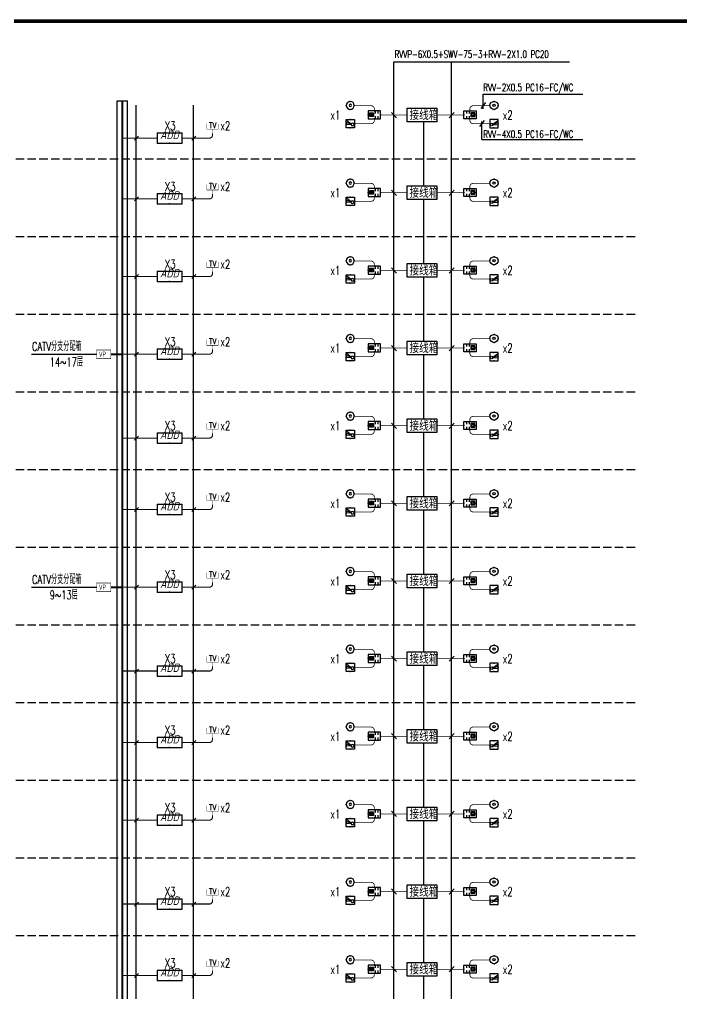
# Model space of a CAD drawing. Extents: x 115549 to 768939, y -502199 to 402497.
# Drawn here: x 197429 to 217157, y -226157 to -197153 of the extents above; entities that cross this region are included whole.
import ezdxf
from ezdxf.enums import TextEntityAlignment as Align

# ---------------------------------------------------------------- set-up
doc = ezdxf.new("R2010")
doc.units = 0
doc.header["$LTSCALE"] = 1000
doc.header["$MEASUREMENT"] = 0
doc.linetypes.add('CONTINOUS', pattern=[0])
doc.linetypes.add('DASH', pattern=[0.35, 0.25, -0.1])
for name, color, linetype in [('9#_淡显60', 9, 'Continuous'), ('AXIS', 3, 'Continuous'), ('E-CAPL-MK', 7, 'Continuous'), ('E-TEXT-PLAN-DER', 7, 'Continuous'), ('EQUIP-安防', 3, 'Continuous'), ('EQUIP-消防', 3, 'Continuous'), ('EQUIP-通讯', 3, 'Continuous'), ('PUB_SYMB', 3, 'Continuous'), ('PUB_TITLE', 4, 'Continuous'), ('SIG_TEXT', 7, 'Continuous'), ('T-CABL-R', 7, 'Continuous'), ('T-CABL-v', 7, 'Continuous'), ('T-EQUP-CCTV', 4, 'Continuous'), ('T-EQUP-DIM', 7, 'Continuous'), ('T-EQUP-SERT', 4, 'Continuous'), ('TEL_TEXT', 7, 'Continuous'), ('TH_WIRE1', 211, 'Continuous'), ('报警', 7, 'Continuous'), ('面积', 6, 'Continuous')]:
    doc.layers.add(name, color=color, linetype=linetype)
doc.layers.add('WALL', color=150, linetype='Continuous', lineweight=30)
doc.layers.add('电气', color=6, linetype='Continuous', lineweight=0)
doc.styles.add('-GBHZFSSIMPLEX', font='SIMPLEX', dxfattribs={"width": 0.7, "bigfont": 'GBHZFS'})
doc.styles.add('_GBHZFS', font='simplex.shx', dxfattribs={"width": 0.7, "bigfont": 'GBHZFS.shx'})
doc.styles.add('_SIMPLEX', font='SIMPLEX.shx', dxfattribs={"width": 0.75})
doc.styles.add('_TEL_DIM', font='SIMPLEX', dxfattribs={"width": 0.8, "height": 3.5, "bigfont": 'HZTXT'})
doc.styles.add('IDQSTYLE', font='hnsjy-07.shx', dxfattribs={"width": 0.8, "bigfont": 'hnsjy-hz.shx'})
doc.styles.get("Standard").update_dxf_attribs({"font": 'gbenor.shx', "bigfont": 'gbcbig.shx'})
doc.styles.add('霍', font='GBEITC', dxfattribs={"bigfont": 'HZTXT'})

# ---------------------------------------------------------------- blocks, each defined once
blk = doc.blocks.new('HC001117')
at = {"color": 0, "linetype": 'Continuous', "const_width": 0.2}
blk.add_lwpolyline([(-3.12, 1.88), (3.12, 1.88), (3.12, -1.88), (-3.12, -1.88)], close=True, dxfattribs=at)
at = {"color": 0, "style": 'IDQSTYLE', "width": 0.7}
blk.add_attdef('VP', (-1.62, -1.19), '', height=2.37, dxfattribs=at)
at = {"layer": 'E-TEXT-PLAN-DER', "color": 0, "style": 'IDQSTYLE', "width": 0.7}
blk.add_attdef('PSFHATT', (5.12, -1.88), '', height=2.37, dxfattribs=at)
blk = doc.blocks.new('HC001069')
at = {"layer": '9#_淡显60', "linetype": 'Continuous', "const_width": 0.2}
for points in [[(-2.5, 5), (-2.5, 2.5), (2.5, 2.5), (2.5, 5)], [(0, 2.5), (0, 0)]]:
    blk.add_lwpolyline(points, dxfattribs=at)
at = {"layer": '9#_淡显60', "style": 'IDQSTYLE', "width": 0.7}
for tag, p in [('TV', (-1.48, 2.93)), ('PSFHATT', (4.5, 0))]:
    blk.add_attdef(tag, p, '', height=2.5, dxfattribs=at)
blk = doc.blocks.new('$equip$00003080')
for p, q in [((-0.75, 0.3), (-0.75, -0.3)), ((0.75, 0.3), (-0.75, 0.3)), ((0.75, -0.3), (0.75, 0.3)), ((-0.75, -0.3), (0.75, -0.3))]:
    blk.add_line(p, q)
at = {"const_width": 0.04}
blk.add_lwpolyline([(-0.75, 0.3), (-0.75, -0.3), (0.75, -0.3), (0.75, 0.3), (-0.75, 0.3), (-0.75, -0.3)], dxfattribs=at)
for p in [(-0.75, 0), (0, 0.3), (0.75, 0), (0, -0.3)]:
    blk.add_point(p)
at = {"color": 7, "style": '_TEL_DIM'}
blk.add_attdef('$TEXT$', text='', height=0.4, dxfattribs=at).set_placement((-0.012, 0.024), align=Align.MIDDLE_CENTER)
at = {"color": 7, "style": '_TEL_DIM', "flags": 1}
for tag in ['A', 'REMARK']:
    blk.add_attdef(tag, text='', height=0.00002, dxfattribs=at).set_placement((0, 0), align=Align.MIDDLE_CENTER)
blk = doc.blocks.new('$equip$00002479')
at = {"const_width": 0.05}
blk.add_lwpolyline([(-0.3, 0, 1), (0.3, 0, 1), (-0.3, 0, 0.942883)], format="xyb", dxfattribs=at)
for radius in [0.3, 0.0841]:
    blk.add_circle((0, 0), radius)
for p in [(-0.3, 0), (0, 0.3), (0.3, 0), (0, -0.3)]:
    blk.add_point(p)
at = {"color": 7, "style": '_TEL_DIM', "flags": 1}
blk.add_attdef('A', text='', height=0.00002, dxfattribs=at).set_placement((0, 0), align=Align.MIDDLE_CENTER)
blk = doc.blocks.new('$equip$00002625')
at = {"linetype": 'Continuous'}
for p, q in [((-0.625, -0.415), (-0.625, 0.415)), ((-0.625, 0.415), (0.625, 0.415)), ((0.071, 0.129), (0.071, 0.415)), ((0.35, 0.129), (0.35, 0.415)), ((0.625, 0.415), (0.625, -0.415)), ((0.625, -0.415), (-0.625, -0.415)), ((0.071, -0.415), (0.071, -0.129)), ((0.35, -0.415), (0.35, -0.129))]:
    blk.add_line(p, q, dxfattribs=at)
for p, q in [((-0.092, 0.153), (-0.504, 0.153)), ((-0.504, 0.153), (-0.504, -0.199)), ((-0.172, 0.073), (-0.424, 0.073)), ((-0.424, 0.073), (-0.424, -0.119)), ((-0.172, -0.119), (-0.172, 0.073)), ((-0.092, -0.199), (-0.092, 0.153)), ((-0.504, -0.199), (-0.092, -0.199)), ((-0.424, -0.119), (-0.172, -0.119))]:
    blk.add_line(p, q)
at = {"const_width": 0.05}
blk.add_lwpolyline([(-0.625, 0.415), (0.625, 0.415), (0.625, -0.415), (-0.625, -0.415), (-0.625, 0.415), (0.625, 0.415)], dxfattribs=at)
for p in [(-0.625, 0), (0, 0.415), (0.625, 0), (0, -0.415)]:
    blk.add_point(p)
at = {"color": 7, "style": '_TEL_DIM', "flags": 1}
blk.add_attdef('A', text='', height=0.000025, dxfattribs=at).set_placement((0, 0), align=Align.MIDDLE_CENTER)
blk = doc.blocks.new('$equip$00002651')
for p, q in [((-0.5, 0.5), (-0.5, -0.5)), ((0.5, 0.5), (-0.5, 0.5)), ((-0.12, -0.05), (0.43, 0.34)), ((-0.12, -0.07), (0.43, 0.11)), ((0.5, -0.5), (0.5, 0.5)), ((-0.5, -0.5), (0.5, -0.5)), ((-0.12, -0.1), (0.43, -0.13))]:
    blk.add_line(p, q)
at = {"const_width": 0.05}
blk.add_lwpolyline([(-0.5, 0.5), (0.5, 0.5), (0.5, -0.5), (-0.5, -0.5), (-0.5, 0.5), (0.5, 0.5)], dxfattribs=at)
blk.add_circle((-0.27, -0.1), 0.151)
for p in [(-0.5, 0), (0, 0.5), (0.5, 0), (0, -0.5)]:
    blk.add_point(p)
at = {"color": 7, "flags": 1}
for tag, height, p in [('A', 0.00002, (0, 0)), ('B', 0.4, (0.76, -0.21))]:
    blk.add_attdef(tag, text='', height=height, dxfattribs=at).set_placement(p, align=Align.MIDDLE_CENTER)

msp = doc.modelspace()

# ---------------------------------------------------------------- linework, layer by layer
at = {"layer": 'E-CAPL-MK', "color": 6, "const_width": 25.3}
for points in [[(208004.9, -199872.3), (208004.9, -199820.1, 0.4142136), (207904.9, -199720.1), (207406.1, -199720.1)], [(210851.2, -199872.3), (210851.2, -199820.1, -0.4142136), (210951.2, -199720.1), (211449.9, -199720.1)], [(208004.9, -200115.3), (208004.9, -200155.9, -0.4142136), (207904.9, -200255.9), (207411.9, -200255.9)], [(210851.2, -200115.3), (210851.2, -200155.9, 0.4142136), (210951.2, -200255.9), (211444.2, -200255.9)], [(208004.9, -202184.9), (208004.9, -202132.7, 0.4142136), (207904.9, -202032.7), (207406.1, -202032.7)], [(210851.2, -202184.9), (210851.2, -202132.7, -0.4142136), (210951.2, -202032.7), (211449.9, -202032.7)], [(208004.9, -202427.9), (208004.9, -202468.5, -0.4142136), (207904.9, -202568.5), (207411.9, -202568.5)], [(210851.2, -202427.9), (210851.2, -202468.5, 0.4142136), (210951.2, -202568.5), (211444.2, -202568.5)], [(208004.9, -204497.5), (208004.9, -204445.3, 0.4142136), (207904.9, -204345.3), (207406.1, -204345.3)], [(210851.2, -204497.5), (210851.2, -204445.3, -0.4142136), (210951.2, -204345.3), (211449.9, -204345.3)], [(208004.9, -204740.5), (208004.9, -204781.1, -0.4142136), (207904.9, -204881.1), (207411.9, -204881.1)], [(210851.2, -204740.5), (210851.2, -204781.1, 0.4142136), (210951.2, -204881.1), (211444.2, -204881.1)], [(208004.9, -206810.1), (208004.9, -206757.9, 0.4142136), (207904.9, -206657.9), (207406.1, -206657.9)], [(210851.2, -206810.1), (210851.2, -206757.9, -0.4142136), (210951.2, -206657.9), (211449.9, -206657.9)], [(208004.9, -207053.1), (208004.9, -207093.7, -0.4142136), (207904.9, -207193.7), (207411.9, -207193.7)], [(210851.2, -207053.1), (210851.2, -207093.7, 0.4142136), (210951.2, -207193.7), (211444.2, -207193.7)], [(208004.9, -209122.8), (208004.9, -209070.5, 0.4142136), (207904.9, -208970.5), (207406.1, -208970.5)], [(210851.2, -209122.8), (210851.2, -209070.5, -0.4142136), (210951.2, -208970.5), (211449.9, -208970.5)], [(208004.9, -209365.7), (208004.9, -209406.3, -0.4142136), (207904.9, -209506.3), (207411.9, -209506.3)], [(210851.2, -209365.7), (210851.2, -209406.3, 0.4142136), (210951.2, -209506.3), (211444.2, -209506.3)], [(208004.9, -211435.4), (208004.9, -211383.1, 0.4142136), (207904.9, -211283.1), (207406.1, -211283.1)], [(210851.2, -211435.4), (210851.2, -211383.1, -0.4142136), (210951.2, -211283.1), (211449.9, -211283.1)], [(208004.9, -211678.3), (208004.9, -211718.9, -0.4142136), (207904.9, -211818.9), (207411.9, -211818.9)], [(210851.2, -211678.3), (210851.2, -211718.9, 0.4142136), (210951.2, -211818.9), (211444.2, -211818.9)], [(208004.9, -213748), (208004.9, -213695.7, 0.4142136), (207904.9, -213595.7), (207406.1, -213595.7)], [(210851.2, -213748), (210851.2, -213695.7, -0.4142136), (210951.2, -213595.7), (211449.9, -213595.7)], [(208004.9, -213990.9), (208004.9, -214031.6, -0.4142136), (207904.9, -214131.6), (207411.9, -214131.6)], [(210851.2, -213990.9), (210851.2, -214031.6, 0.4142136), (210951.2, -214131.6), (211444.2, -214131.6)], [(208004.9, -216060.6), (208004.9, -216008.3, 0.4142136), (207904.9, -215908.3), (207406.1, -215908.3)], [(210851.2, -216060.6), (210851.2, -216008.3, -0.4142136), (210951.2, -215908.3), (211449.9, -215908.3)], [(208004.9, -216303.5), (208004.9, -216344.2, -0.4142136), (207904.9, -216444.2), (207411.9, -216444.2)], [(210851.2, -216303.5), (210851.2, -216344.2, 0.4142136), (210951.2, -216444.2), (211444.2, -216444.2)], [(208004.9, -218373.2), (208004.9, -218321, 0.4142136), (207904.9, -218221), (207406.1, -218221)], [(210851.2, -218373.2), (210851.2, -218321, -0.4142136), (210951.2, -218221), (211449.9, -218221)], [(208004.9, -218616.1), (208004.9, -218656.8, -0.4142136), (207904.9, -218756.8), (207411.9, -218756.8)], [(210851.2, -218616.1), (210851.2, -218656.8, 0.4142136), (210951.2, -218756.8), (211444.2, -218756.8)], [(208004.9, -220685.8), (208004.9, -220633.6, 0.4142136), (207904.9, -220533.6), (207406.1, -220533.6)], [(210851.2, -220685.8), (210851.2, -220633.6, -0.4142136), (210951.2, -220533.6), (211449.9, -220533.6)], [(208004.9, -220928.7), (208004.9, -220969.4, -0.4142136), (207904.9, -221069.4), (207411.9, -221069.4)], [(210851.2, -220928.7), (210851.2, -220969.4, 0.4142136), (210951.2, -221069.4), (211444.2, -221069.4)], [(208004.9, -222998.4), (208004.9, -222946.2, 0.4142136), (207904.9, -222846.2), (207406.1, -222846.2)], [(210851.2, -222998.4), (210851.2, -222946.2, -0.4142136), (210951.2, -222846.2), (211449.9, -222846.2)], [(208004.9, -223241.3), (208004.9, -223282, -0.4142136), (207904.9, -223382), (207411.9, -223382)], [(210851.2, -223241.3), (210851.2, -223282, 0.4142136), (210951.2, -223382), (211444.2, -223382)], [(208004.9, -225311), (208004.9, -225258.8, 0.4142136), (207904.9, -225158.8), (207406.1, -225158.8)], [(210851.2, -225311), (210851.2, -225258.8, -0.4142136), (210951.2, -225158.8), (211449.9, -225158.8)], [(208004.9, -225553.9), (208004.9, -225594.6, -0.4142136), (207904.9, -225694.6), (207411.9, -225694.6)], [(210851.2, -225553.9), (210851.2, -225594.6, 0.4142136), (210951.2, -225694.6), (211444.2, -225694.6)]]:
    msp.add_lwpolyline(points, format="xyb", dxfattribs=at)
at = {"layer": 'E-CAPL-MK', "color": 6, "const_width": 25.3, "elevation": 2278.4}
for points in [[(208985.4, -199996.9), (208187.8, -199996.9)], [(209870.7, -199996.9), (210668.2, -199996.9)], [(208985.4, -202309.6), (208187.8, -202309.6)], [(209870.7, -202309.6), (210668.2, -202309.6)], [(208985.4, -204622.2), (208187.8, -204622.2)], [(209870.7, -204622.2), (210668.2, -204622.2)], [(208985.4, -206934.8), (208187.8, -206934.8)], [(209870.7, -206934.8), (210668.2, -206934.8)], [(208985.4, -209247.4), (208187.8, -209247.4)], [(209870.7, -209247.4), (210668.2, -209247.4)], [(208985.4, -211560), (208187.8, -211560)], [(209870.7, -211560), (210668.2, -211560)], [(208985.4, -213872.6), (208187.8, -213872.6)], [(209870.7, -213872.6), (210668.2, -213872.6)], [(208985.4, -216185.2), (208187.8, -216185.2)], [(209870.7, -216185.2), (210668.2, -216185.2)], [(208985.4, -218497.8), (208187.8, -218497.8)], [(209870.7, -218497.8), (210668.2, -218497.8)], [(208985.4, -220810.4), (208187.8, -220810.4)], [(209870.7, -220810.4), (210668.2, -220810.4)], [(208985.4, -223123), (208187.8, -223123)], [(209870.7, -223123), (210668.2, -223123)], [(208985.4, -225435.6), (208187.8, -225435.6)], [(209870.7, -225435.6), (210668.2, -225435.6)]]:
    msp.add_lwpolyline(points, dxfattribs=at)
at = {"layer": 'PUB_SYMB'}
for p, q in [((197783.5, -207123.5), (199730.5, -207123.5)), ((197783.5, -214061.3), (199730.5, -214061.3))]:
    msp.add_line(p, q, dxfattribs=at)
at = {"layer": 'PUB_TITLE', "const_width": 100}
msp.add_lwpolyline([(184245.2, -254602.5), (264845.2, -254602.5), (264845.2, -197202.5), (184245.2, -197202.5)], close=True, dxfattribs=at)
at = {"layer": 'T-CABL-R', "color": 3, "linetype": 'Continuous'}
for p, q in [((200338.7, -244483.9), (200338.7, -199572.4)), ((200338.7, -199572.4), (200644.9, -199572.4)), ((200644.9, -244846.7), (200644.9, -199572.4))]:
    msp.add_line(p, q, dxfattribs=at)
at = {"layer": 'T-CABL-R', "color": 3}
for p, q in [((200909.8, -242374.5), (200909.8, -199703.9)), ((202618.2, -240442.5), (202618.2, -199700.9))]:
    msp.add_line(p, q, dxfattribs=at)
at = {"layer": 'T-CABL-R', "color": 3, "linetype": 'Continuous'}
for points, const_width in [([(200491.8, -199572.4), (200491.8, -244637)], 61.2), ([(200154.4, -207123.5), (200491.8, -207123.5)], 54.4), ([(200154.4, -214061.3), (200491.8, -214061.3)], 54.4)]:
    msp.add_lwpolyline(points, dxfattribs=dict(at, const_width=const_width))
at = {"layer": 'T-CABL-v', "color": 3, "linetype": 'Continuous', "const_width": 34}
for points in [[(200501.1, -200686.8), (201528, -200686.8)], [(203090.4, -200686.8), (202278, -200686.8)], [(200501.1, -202494.2), (201528, -202494.2)], [(203090.4, -202494.2), (202278, -202494.2)], [(200501.1, -204806.8), (201528, -204806.8)], [(203090.4, -204806.8), (202278, -204806.8)], [(200501.1, -207119.4), (201528, -207119.4)], [(203090.4, -207119.4), (202278, -207119.4)], [(200501.1, -209617.2), (201528, -209617.2)], [(203090.4, -209617.2), (202278, -209617.2)], [(200501.1, -211744.6), (201528, -211744.6)], [(203090.4, -211744.6), (202278, -211744.6)], [(200501.1, -214057.2), (201528, -214057.2)], [(203090.4, -214057.2), (202278, -214057.2)], [(200501.1, -216555), (201528, -216555)], [(203090.4, -216555), (202278, -216555)], [(200501.1, -218682.4), (201528, -218682.4)], [(203090.4, -218682.4), (202278, -218682.4)], [(200501.1, -220995), (201528, -220995)], [(203090.4, -220995), (202278, -220995)], [(200501.1, -223492.8), (201528, -223492.8)], [(203090.4, -223492.8), (202278, -223492.8)], [(200501.1, -225620.2), (201528, -225620.2)], [(203090.4, -225620.2), (202278, -225620.2)]]:
    msp.add_lwpolyline(points, dxfattribs=at)
for points in [[(203181.1, -200543.5), (203181.1, -200596.1, -0.4142136), (203090.4, -200686.8)], [(203181.1, -202350.8), (203181.1, -202403.4, -0.4142136), (203090.4, -202494.2)], [(203181.1, -204663.4), (203181.1, -204716.1, -0.4142136), (203090.4, -204806.8)], [(203181.1, -206976), (203181.1, -207028.7, -0.4142136), (203090.4, -207119.4)], [(203181.1, -209473.9), (203181.1, -209526.5, -0.4142136), (203090.4, -209617.2)], [(203181.1, -211601.2), (203181.1, -211653.9, -0.4142136), (203090.4, -211744.6)], [(203181.1, -213913.8), (203181.1, -213966.5, -0.4142136), (203090.4, -214057.2)], [(203181.1, -216411.7), (203181.1, -216464.3, -0.4142136), (203090.4, -216555)], [(203181.1, -218539), (203181.1, -218591.7, -0.4142136), (203090.4, -218682.4)], [(203181.1, -220851.7), (203181.1, -220904.3, -0.4142136), (203090.4, -220995)], [(203181.1, -223349.5), (203181.1, -223402.1, -0.4142136), (203090.4, -223492.8)], [(203181.1, -225476.9), (203181.1, -225529.5, -0.4142136), (203090.4, -225620.2)]]:
    msp.add_lwpolyline(points, format="xyb", dxfattribs=at)
at = {"layer": 'T-EQUP-DIM', "color": 3}
for p, q in [((200979.2, -200626.7), (200858.9, -200747)), ((202687.5, -200626.7), (202567.3, -200747)), ((200979.2, -202434), (200858.9, -202554.3)), ((202687.5, -202434), (202567.3, -202554.3)), ((200979.2, -204746.6), (200858.9, -204866.9)), ((202687.5, -204746.6), (202567.3, -204866.9)), ((200979.2, -207059.2), (200858.9, -207179.5)), ((202687.5, -207059.2), (202567.3, -207179.5)), ((200979.2, -209557.1), (200858.9, -209677.3)), ((202687.5, -209557.1), (202567.3, -209677.3)), ((200979.2, -211684.4), (200858.9, -211804.7)), ((202687.5, -211684.4), (202567.3, -211804.7)), ((200979.2, -213997), (200858.9, -214117.3)), ((202687.5, -213997), (202567.3, -214117.3)), ((200979.2, -216494.9), (200858.9, -216615.2)), ((202687.5, -216494.9), (202567.3, -216615.2)), ((200979.2, -218622.3), (200858.9, -218742.5)), ((202687.5, -218622.3), (202567.3, -218742.5)), ((200979.2, -220934.9), (200858.9, -221055.1)), ((202687.5, -220934.9), (202567.3, -221055.1)), ((200979.2, -223432.7), (200858.9, -223553)), ((202687.5, -223432.7), (202567.3, -223553)), ((200979.2, -225560.1), (200858.9, -225680.3)), ((202687.5, -225560.1), (202567.3, -225680.3))]:
    msp.add_line(p, q, dxfattribs=at)
at = {"layer": 'T-EQUP-SERT', "color": 6}
for p, q in [((208586.5, -198410.8, 2252.4), (213820.7, -198410.8, -2278.4)), ((208586.5, -237369.4, 2303.1), (208586.5, -198410.8, 2303.1)), ((210304, -237451.5, 2278.4), (210304, -198410.8, 2278.4))]:
    msp.add_line(p, q, dxfattribs=at)
at = {"layer": 'TH_WIRE1', "const_width": 31.7, "elevation": 2278.4}
for points in [[(209473, -200199), (209473, -202107.5)], [(209473, -202511.6), (209473, -204420.1)], [(209473, -204824.2), (209473, -206732.7)], [(209473, -207136.8), (209473, -209045.4)], [(209473, -209449.4), (209473, -211358)], [(209473, -211762), (209473, -213670.6)], [(209473, -214074.6), (209473, -215983.2)], [(209473, -216387.2), (209473, -218295.8)], [(209473, -218699.8), (209473, -220608.4)], [(209473, -221012.4), (209473, -222921)], [(209473, -223325), (209473, -225233.6)], [(209473, -225637.6), (209473, -227546.2)]]:
    msp.add_lwpolyline(points, dxfattribs=at)
at = {"layer": 'WALL', "color": 8, "linetype": 'DASH'}
for p, q in [((215771, -201313.3), (186097.5, -201313.3)), ((215771, -203625.9), (186097.5, -203625.9)), ((215771, -205938.5), (186097.5, -205938.5)), ((215771, -208251.1), (186097.5, -208251.1)), ((215771, -210563.7), (186097.5, -210563.7)), ((215771, -212876.3), (186097.5, -212876.3)), ((215771, -215188.9), (186097.5, -215188.9)), ((215771, -217501.5), (186097.5, -217501.5)), ((215771, -219814.2), (186097.5, -219814.2)), ((215771, -222126.8), (186097.5, -222126.8)), ((215771, -224439.4), (186097.5, -224439.4))]:
    msp.add_line(p, q, dxfattribs=at)
at = {"layer": '报警', "linetype": 'CONTINOUS', "elevation": 2278.4}
for points in [[(208985.4, -199794.9), (209870.7, -199794.9), (209870.7, -200199), (208985.4, -200199)], [(208985.4, -202107.5), (209870.7, -202107.5), (209870.7, -202511.6), (208985.4, -202511.6)], [(208985.4, -204420.1), (209870.7, -204420.1), (209870.7, -204824.2), (208985.4, -204824.2)], [(208985.4, -206732.7), (209870.7, -206732.7), (209870.7, -207136.8), (208985.4, -207136.8)], [(208985.4, -209045.4), (209870.7, -209045.4), (209870.7, -209449.4), (208985.4, -209449.4)], [(208985.4, -211358), (209870.7, -211358), (209870.7, -211762), (208985.4, -211762)], [(208985.4, -213670.6), (209870.7, -213670.6), (209870.7, -214074.6), (208985.4, -214074.6)], [(208985.4, -215983.2), (209870.7, -215983.2), (209870.7, -216387.2), (208985.4, -216387.2)], [(208985.4, -218295.8), (209870.7, -218295.8), (209870.7, -218699.8), (208985.4, -218699.8)], [(208985.4, -220608.4), (209870.7, -220608.4), (209870.7, -221012.4), (208985.4, -221012.4)], [(208985.4, -222921), (209870.7, -222921), (209870.7, -223325), (208985.4, -223325)], [(208985.4, -225233.6), (209870.7, -225233.6), (209870.7, -225637.6), (208985.4, -225637.6)]]:
    msp.add_lwpolyline(points, close=True, dxfattribs=at)
at = {"layer": '电气'}
for p, q in [((208660.9, -200076.8, 2303.1), (208512, -199918.4, 2303.1)), ((210229.7, -200076.8, 2253.6), (210378.5, -199918.4, 2253.6)), ((208660.9, -202389.4, 2303.1), (208512, -202231, 2303.1)), ((210229.7, -202389.4, 2253.6), (210378.5, -202231, 2253.6)), ((208660.9, -204702, 2303.1), (208512, -204543.6, 2303.1)), ((210229.7, -204702, 2253.6), (210378.5, -204543.6, 2253.6)), ((208660.9, -207014.6, 2303.1), (208512, -206856.2, 2303.1)), ((210229.7, -207014.6, 2253.6), (210378.5, -206856.2, 2253.6)), ((208660.9, -209327.2, 2303.1), (208512, -209168.8, 2303.1)), ((210229.7, -209327.2, 2253.6), (210378.5, -209168.8, 2253.6)), ((208660.9, -211639.8, 2303.1), (208512, -211481.4, 2303.1)), ((210229.7, -211639.8, 2253.6), (210378.5, -211481.4, 2253.6)), ((208660.9, -213952.4, 2303.1), (208512, -213794, 2303.1)), ((210229.7, -213952.4, 2253.6), (210378.5, -213794, 2253.6)), ((208660.9, -216265, 2303.1), (208512, -216106.6, 2303.1)), ((210229.7, -216265, 2253.6), (210378.5, -216106.6, 2253.6)), ((208660.9, -218577.6, 2303.1), (208512, -218419.2, 2303.1)), ((210229.7, -218577.6, 2253.6), (210378.5, -218419.2, 2253.6)), ((208660.9, -220890.2, 2303.1), (208512, -220731.9, 2303.1)), ((210229.7, -220890.2, 2253.6), (210378.5, -220731.9, 2253.6)), ((208660.9, -223202.8, 2303.1), (208512, -223044.5, 2303.1)), ((210229.7, -223202.8, 2253.6), (210378.5, -223044.5, 2253.6)), ((208660.9, -225515.4, 2303.1), (208512, -225357.1, 2303.1)), ((210229.7, -225515.4, 2253.6), (210378.5, -225357.1, 2253.6))]:
    msp.add_line(p, q, dxfattribs=at)
at = {"layer": '面积'}
for p, q in [((211242.2, -199812.1), (211242.2, -199375)), ((211242.2, -199375), (214221.2, -199375)), ((211182.7, -199800.6), (211322.7, -199624.1)), ((211144.2, -200336.4), (211284.2, -200159.9)), ((211203.7, -200724.6), (211203.7, -200193.1)), ((211203.7, -200724.6), (214221.2, -200724.6))]:
    msp.add_line(p, q, dxfattribs=at)

# ---------------------------------------------------------------- block references
at = {"layer": 'EQUIP-安防', "yscale": 400, "zscale": 400}
for p, xscale in [((207286.4, -199711.8, -2274.5), -400), ((211569.6, -199711.8, -2274.5), 400), ((207286.4, -202024.4, -2274.5), -400), ((211569.6, -202024.4, -2274.5), 400), ((207286.4, -204337, -2274.5), -400), ((211569.6, -204337, -2274.5), 400), ((207286.4, -206649.7, -2274.5), -400), ((211569.6, -206649.7, -2274.5), 400), ((207286.4, -208962.3, -2274.5), -400), ((211569.6, -208962.3, -2274.5), 400), ((207286.4, -211274.9, -2274.5), -400), ((211569.6, -211274.9, -2274.5), 400), ((207286.4, -213587.5, -2274.5), -400), ((211569.6, -213587.5, -2274.5), 400), ((207286.4, -215900.1, -2274.5), -400), ((211569.6, -215900.1, -2274.5), 400), ((207286.4, -218212.7, -2274.5), -400), ((211569.6, -218212.7, -2274.5), 400), ((207286.4, -220525.3, -2274.5), -400), ((211569.6, -220525.3, -2274.5), 400), ((207286.4, -222837.9, -2274.5), -400), ((211569.6, -222837.9, -2274.5), 400), ((207286.4, -225150.5, -2274.5), -400), ((211569.6, -225150.5, -2274.5), 400)]:
    msp.add_blockref('$equip$00002479', p, dxfattribs=dict(at, xscale=xscale))
at = {"layer": 'EQUIP-安防', "yscale": 292.7232000000076, "zscale": 292.7232000000076}
for p, xscale, rotation in [((208004.9, -199993.8, 2506.2), -292.7232000000076, 180), ((210851.2, -199993.8, 2506.2), 292.7232000000076, 180.0000000000227), ((208004.9, -202306.4, 2506.2), -292.7232000000076, 180), ((210851.2, -202306.4, 2506.2), 292.7232000000076, 180.0000000000227), ((208004.9, -204619, 2506.2), -292.7232000000076, 180), ((210851.2, -204619, 2506.2), 292.7232000000076, 180.0000000000227), ((208004.9, -206931.6, 2506.2), -292.7232000000076, 180), ((210851.2, -206931.6, 2506.2), 292.7232000000076, 180.0000000000227), ((208004.9, -209244.2, 2506.2), -292.7232000000076, 180), ((210851.2, -209244.2, 2506.2), 292.7232000000076, 180.0000000000227), ((208004.9, -211556.8, 2506.2), -292.7232000000076, 180), ((210851.2, -211556.8, 2506.2), 292.7232000000076, 180.0000000000227), ((208004.9, -213869.4, 2506.2), -292.7232000000076, 180), ((210851.2, -213869.4, 2506.2), 292.7232000000076, 180.0000000000227), ((208004.9, -216182, 2506.2), -292.7232000000076, 180), ((210851.2, -216182, 2506.2), 292.7232000000076, 180.0000000000227), ((208004.9, -218494.6, 2506.2), -292.7232000000076, 180), ((210851.2, -218494.6, 2506.2), 292.7232000000076, 180.0000000000227), ((208004.9, -220807.3, 2506.2), -292.7232000000076, 180), ((210851.2, -220807.3, 2506.2), 292.7232000000076, 180.0000000000227), ((208004.9, -223119.9, 2506.2), -292.7232000000076, 180), ((210851.2, -223119.9, 2506.2), 292.7232000000076, 180.0000000000227), ((208004.9, -225432.5, 2506.2), -292.7232000000076, 180), ((210851.2, -225432.5, 2506.2), 292.7232000000076, 180.0000000000227)]:
    msp.add_blockref('$equip$00002625', p, dxfattribs=dict(at, xscale=xscale, rotation=rotation))
at = {"layer": 'EQUIP-消防', "yscale": 250, "zscale": 250}
for p, xscale in [((207286.9, -200255.9), -250), ((211569.2, -200255.9), 250), ((207286.9, -202568.5), -250), ((211569.2, -202568.5), 250), ((207286.9, -204881.1), -250), ((211569.2, -204881.1), 250), ((207286.9, -207193.7), -250), ((211569.2, -207193.7), 250), ((207286.9, -209506.3), -250), ((211569.2, -209506.3), 250), ((207286.9, -211818.9), -250), ((211569.2, -211818.9), 250), ((207286.9, -214131.6), -250), ((211569.2, -214131.6), 250), ((207286.9, -216444.2), -250), ((211569.2, -216444.2), 250), ((207286.9, -218756.8), -250), ((211569.2, -218756.8), 250), ((207286.9, -221069.4), -250), ((211569.2, -221069.4), 250), ((207286.9, -223382), -250), ((211569.2, -223382), 250), ((207286.9, -225694.6), -250), ((211569.2, -225694.6), 250)]:
    msp.add_blockref('$equip$00002651', p, dxfattribs=dict(at, xscale=xscale))
at = {"layer": 'EQUIP-通讯'}
ref = msp.add_blockref('$equip$00003080', (201903, -200686.8), dxfattribs=dict(at, xscale=500, yscale=500, zscale=500))
ref.add_attrib('$TEXT$', 'ADD', dxfattribs={"layer": '0', "color": 7, "height": 250, "style": '霍'}).set_placement((201896.8, -200787), align=Align.BOTTOM_CENTER)
ref = msp.add_blockref('$equip$00003080', (201903, -202494.2), dxfattribs=dict(at, xscale=500, yscale=500, zscale=500))
ref.add_attrib('$TEXT$', 'ADD', dxfattribs={"layer": '0', "color": 7, "height": 250, "style": '霍'}).set_placement((201896.8, -202594.3), align=Align.BOTTOM_CENTER)
ref = msp.add_blockref('$equip$00003080', (201903, -204806.8), dxfattribs=dict(at, xscale=500, yscale=500, zscale=500))
ref.add_attrib('$TEXT$', 'ADD', dxfattribs={"layer": '0', "color": 7, "height": 250, "style": '霍'}).set_placement((201896.8, -204906.9), align=Align.BOTTOM_CENTER)
ref = msp.add_blockref('$equip$00003080', (201903, -207119.4), dxfattribs=dict(at, xscale=500, yscale=500, zscale=500))
ref.add_attrib('$TEXT$', 'ADD', dxfattribs={"layer": '0', "color": 7, "height": 250, "style": '霍'}).set_placement((201896.8, -207219.5), align=Align.BOTTOM_CENTER)
ref = msp.add_blockref('$equip$00003080', (201903, -209617.2), dxfattribs=dict(at, xscale=500, yscale=500, zscale=500))
ref.add_attrib('$TEXT$', 'ADD', dxfattribs={"layer": '0', "color": 7, "height": 250, "style": '霍'}).set_placement((201896.8, -209717.3), align=Align.BOTTOM_CENTER)
ref = msp.add_blockref('$equip$00003080', (201903, -211744.6), dxfattribs=dict(at, xscale=500, yscale=500, zscale=500))
ref.add_attrib('$TEXT$', 'ADD', dxfattribs={"layer": '0', "color": 7, "height": 250, "style": '霍'}).set_placement((201896.8, -211844.7), align=Align.BOTTOM_CENTER)
ref = msp.add_blockref('$equip$00003080', (201903, -214057.2), dxfattribs=dict(at, xscale=500, yscale=500, zscale=500))
ref.add_attrib('$TEXT$', 'ADD', dxfattribs={"layer": '0', "color": 7, "height": 250, "style": '霍'}).set_placement((201896.8, -214157.3), align=Align.BOTTOM_CENTER)
ref = msp.add_blockref('$equip$00003080', (201903, -216555), dxfattribs=dict(at, xscale=500, yscale=500, zscale=500))
ref.add_attrib('$TEXT$', 'ADD', dxfattribs={"layer": '0', "color": 7, "height": 250, "style": '霍'}).set_placement((201896.8, -216655.1), align=Align.BOTTOM_CENTER)
ref = msp.add_blockref('$equip$00003080', (201903, -218682.4), dxfattribs=dict(at, xscale=500, yscale=500, zscale=500))
ref.add_attrib('$TEXT$', 'ADD', dxfattribs={"layer": '0', "color": 7, "height": 250, "style": '霍'}).set_placement((201896.8, -218782.5), align=Align.BOTTOM_CENTER)
ref = msp.add_blockref('$equip$00003080', (201903, -220995), dxfattribs=dict(at, xscale=500, yscale=500, zscale=500))
ref.add_attrib('$TEXT$', 'ADD', dxfattribs={"layer": '0', "color": 7, "height": 250, "style": '霍'}).set_placement((201896.8, -221095.1), align=Align.BOTTOM_CENTER)
ref = msp.add_blockref('$equip$00003080', (201903, -223492.8), dxfattribs=dict(at, xscale=500, yscale=500, zscale=500))
ref.add_attrib('$TEXT$', 'ADD', dxfattribs={"layer": '0', "color": 7, "height": 250, "style": '霍'}).set_placement((201896.8, -223592.9), align=Align.BOTTOM_CENTER)
ref = msp.add_blockref('$equip$00003080', (201903, -225620.2), dxfattribs=dict(at, xscale=500, yscale=500, zscale=500))
ref.add_attrib('$TEXT$', 'ADD', dxfattribs={"layer": '0', "color": 7, "height": 250, "style": '霍'}).set_placement((201896.8, -225720.3), align=Align.BOTTOM_CENTER)
at = {"layer": 'T-EQUP-CCTV', "color": 3}
ref = msp.add_blockref('HC001069', (203181.1, -200591.4), dxfattribs=dict(at, xscale=68.04000000003725, yscale=68.04000000003725, zscale=68.04000000003725))
ref.add_attrib('TV', 'TV', (203080.3, -200392.1), dxfattribs={"color": 0, "height": 170.1, "style": '-GBHZFSSIMPLEX', "width": 0.7})
ref = msp.add_blockref('HC001069', (203181.1, -202398.8), dxfattribs=dict(at, xscale=68.04000000003725, yscale=68.04000000003725, zscale=68.04000000003725))
ref.add_attrib('TV', 'TV', (203080.3, -202199.4), dxfattribs={"color": 0, "height": 170.1, "style": '-GBHZFSSIMPLEX', "width": 0.7})
ref = msp.add_blockref('HC001069', (203181.1, -204711.4), dxfattribs=dict(at, xscale=68.04000000003725, yscale=68.04000000003725, zscale=68.04000000003725))
ref.add_attrib('TV', 'TV', (203080.3, -204512), dxfattribs={"color": 0, "height": 170.1, "style": '-GBHZFSSIMPLEX', "width": 0.7})
ref = msp.add_blockref('HC001069', (203181.1, -207024), dxfattribs=dict(at, xscale=68.04000000003725, yscale=68.04000000003725, zscale=68.04000000003725))
ref.add_attrib('TV', 'TV', (203080.3, -206824.6), dxfattribs={"color": 0, "height": 170.1, "style": '-GBHZFSSIMPLEX', "width": 0.7})
at = {"layer": 'T-EQUP-CCTV', "color": 4}
ref = msp.add_blockref('HC001117', (199939.1, -207123.5), dxfattribs=dict(at, xscale=68.04000000003725, yscale=68.04000000003725, zscale=68.04000000003725))
ref.add_attrib('VP', 'VP', (199797.1, -207204.7), dxfattribs={"color": 0, "ltscale": 10, "height": 161.22, "width": 0.7})
at = {"layer": 'T-EQUP-CCTV', "color": 3}
ref = msp.add_blockref('HC001069', (203181.1, -209521.8), dxfattribs=dict(at, xscale=68.04000000003725, yscale=68.04000000003725, zscale=68.04000000003725))
ref.add_attrib('TV', 'TV', (203080.3, -209322.5), dxfattribs={"color": 0, "height": 170.1, "style": '-GBHZFSSIMPLEX', "width": 0.7})
ref = msp.add_blockref('HC001069', (203181.1, -211649.2), dxfattribs=dict(at, xscale=68.04000000003725, yscale=68.04000000003725, zscale=68.04000000003725))
ref.add_attrib('TV', 'TV', (203080.3, -211449.8), dxfattribs={"color": 0, "height": 170.1, "style": '-GBHZFSSIMPLEX', "width": 0.7})
ref = msp.add_blockref('HC001069', (203181.1, -213961.8), dxfattribs=dict(at, xscale=68.04000000003725, yscale=68.04000000003725, zscale=68.04000000003725))
ref.add_attrib('TV', 'TV', (203080.3, -213762.5), dxfattribs={"color": 0, "height": 170.1, "style": '-GBHZFSSIMPLEX', "width": 0.7})
at = {"layer": 'T-EQUP-CCTV', "color": 4}
ref = msp.add_blockref('HC001117', (199939.1, -214061.3), dxfattribs=dict(at, xscale=68.04000000003725, yscale=68.04000000003725, zscale=68.04000000003725))
ref.add_attrib('VP', 'VP', (199797.1, -214142.5), dxfattribs={"color": 0, "ltscale": 10, "height": 161.22, "width": 0.7})
at = {"layer": 'T-EQUP-CCTV', "color": 3}
ref = msp.add_blockref('HC001069', (203181.1, -216459.6), dxfattribs=dict(at, xscale=68.04000000003725, yscale=68.04000000003725, zscale=68.04000000003725))
ref.add_attrib('TV', 'TV', (203080.3, -216260.3), dxfattribs={"color": 0, "height": 170.1, "style": '-GBHZFSSIMPLEX', "width": 0.7})
ref = msp.add_blockref('HC001069', (203181.1, -218587), dxfattribs=dict(at, xscale=68.04000000003725, yscale=68.04000000003725, zscale=68.04000000003725))
ref.add_attrib('TV', 'TV', (203080.3, -218387.7), dxfattribs={"color": 0, "height": 170.1, "style": '-GBHZFSSIMPLEX', "width": 0.7})
ref = msp.add_blockref('HC001069', (203181.1, -220899.6), dxfattribs=dict(at, xscale=68.04000000003725, yscale=68.04000000003725, zscale=68.04000000003725))
ref.add_attrib('TV', 'TV', (203080.3, -220700.3), dxfattribs={"color": 0, "height": 170.1, "style": '-GBHZFSSIMPLEX', "width": 0.7})
ref = msp.add_blockref('HC001069', (203181.1, -223397.4), dxfattribs=dict(at, xscale=68.04000000003725, yscale=68.04000000003725, zscale=68.04000000003725))
ref.add_attrib('TV', 'TV', (203080.3, -223198.1), dxfattribs={"color": 0, "height": 170.1, "style": '-GBHZFSSIMPLEX', "width": 0.7})
ref = msp.add_blockref('HC001069', (203181.1, -225524.8), dxfattribs=dict(at, xscale=68.04000000003725, yscale=68.04000000003725, zscale=68.04000000003725))
ref.add_attrib('TV', 'TV', (203080.3, -225325.5), dxfattribs={"color": 0, "height": 170.1, "style": '-GBHZFSSIMPLEX', "width": 0.7})

# ---------------------------------------------------------------- texts
at = {"layer": 'AXIS', "color": 3, "linetype": 'Continuous', "style": '-GBHZFSSIMPLEX', "width": 0.7}
for s, p in [('x1', (206696.9, -200130.2)), ('x2', (211832.4, -200130.2)), ('X3', (201760.6, -200450.2)), ('x2', (203417.4, -200450.2)), ('X3', (201760.6, -202257.6)), ('x2', (203417.4, -202257.6)), ('x1', (206696.9, -202442.8)), ('x2', (211832.4, -202442.8)), ('X3', (201760.6, -204570.2)), ('x2', (203417.4, -204570.2)), ('x1', (206696.9, -204755.4)), ('x2', (211832.4, -204755.4)), ('X3', (201760.6, -206882.8)), ('x2', (203417.4, -206882.8)), ('x1', (206696.9, -207068)), ('x2', (211832.4, -207068)), ('X3', (201760.6, -209380.6)), ('x2', (203417.4, -209380.6)), ('x1', (206696.9, -209380.6)), ('x2', (211832.4, -209380.6)), ('X3', (201760.6, -211508)), ('x2', (203417.4, -211508)), ('x1', (206696.9, -211693.2)), ('x2', (211832.4, -211693.2)), ('X3', (201760.6, -213820.6)), ('x2', (203417.4, -213820.6)), ('x1', (206696.9, -214005.8)), ('x2', (211832.4, -214005.8)), ('X3', (201760.6, -216318.4)), ('x2', (203417.4, -216318.4)), ('x1', (206696.9, -216318.4)), ('x2', (211832.4, -216318.4)), ('X3', (201760.6, -218445.8)), ('x2', (203417.4, -218445.8)), ('x1', (206696.9, -218631)), ('x2', (211832.4, -218631)), ('X3', (201760.6, -220758.4)), ('x2', (203417.4, -220758.4)), ('x1', (206696.9, -220943.6)), ('x2', (211832.4, -220943.6)), ('X3', (201760.6, -223256.2)), ('x2', (203417.4, -223256.2)), ('x1', (206696.9, -223256.2)), ('x2', (211832.4, -223256.2)), ('X3', (201760.6, -225383.6)), ('x2', (203417.4, -225383.6)), ('x1', (206696.9, -225568.8)), ('x2', (211832.4, -225568.8))]:
    msp.add_text(s, height=264.68, dxfattribs=at).set_placement(p)
at = {"layer": 'SIG_TEXT', "style": '_SIMPLEX', "width": 0.7}
for s, p in [('RVVP-6X0.5+SWV-75-3+RVV-2X1.0 PC20', (208607.7, -198298.9, -2278.4)), ('RVV-2X0.5 PC16-FC/WC', (211250.9, -199288.8, -2278.4)), ('RVV-4X0.5 PC16-FC/WC', (211250.9, -200680.4, -2278.4))]:
    msp.add_text(s, height=221.676, dxfattribs=at).set_placement(p)
at = {"layer": 'T-CABL-R', "color": 3, "style": '_GBHZFS', "width": 0.7}
for s, p in [('CATV分支分配箱', (197803.4, -207020.9)), ('14~17层', (198331.1, -207481.3)), ('CATV分支分配箱', (197803.4, -213958.8)), ('9~13层', (198331.1, -214419.1))]:
    msp.add_text(s, height=259.21, dxfattribs=at).set_placement(p)
at = {"layer": 'TEL_TEXT', "style": '_TEL_DIM', "width": 0.8}
for p in [(209050.1, -200151), (209050.1, -202463.6), (209050.1, -204776.2), (209050.1, -207088.8), (209050.1, -209401.4), (209050.1, -211714), (209050.1, -214026.6), (209050.1, -216339.2), (209050.1, -218651.8), (209050.1, -220964.4), (209050.1, -223277), (209050.1, -225589.6)]:
    msp.add_text('接线箱', height=300, dxfattribs=at).set_placement(p)

doc.saveas('drawing.dxf')
